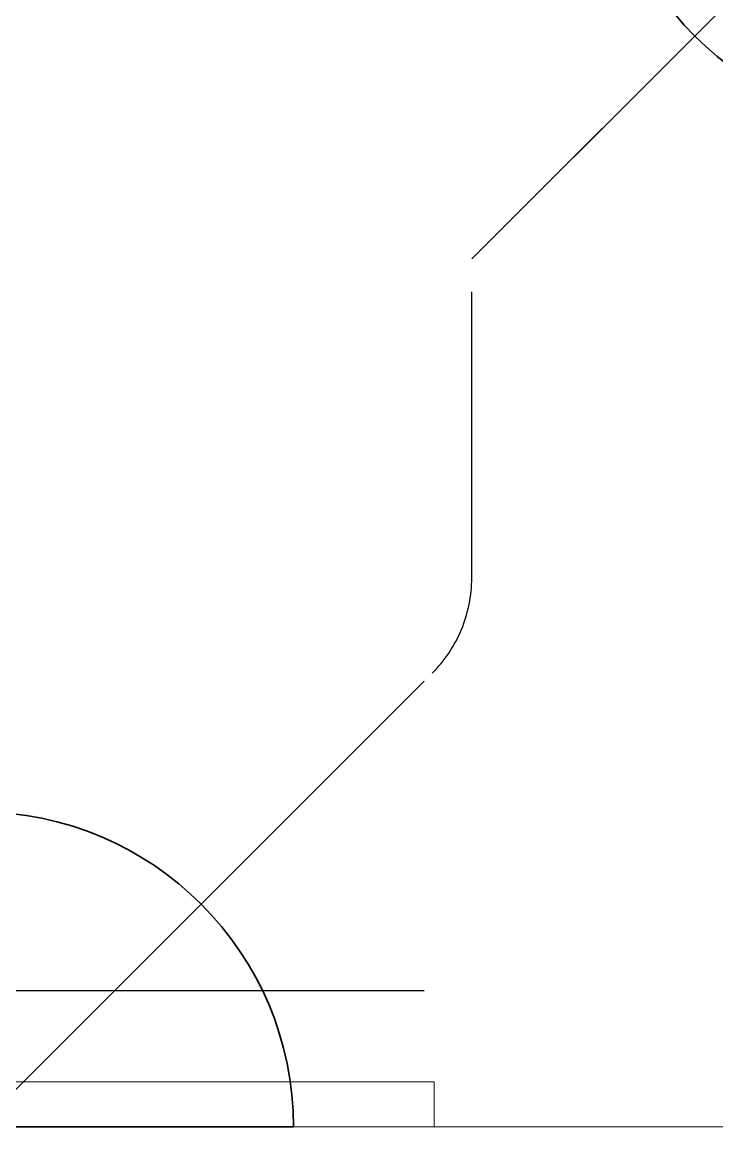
# Model space of a CAD drawing. Header units: inches. Extents: x -12418 to 57169, y -29325 to 19878.
# Drawn here: x 17201 to 17586, y -10267 to -9654 of the extents above; entities that cross this region are included whole.
import ezdxf
from ezdxf.enums import TextEntityAlignment as Align

# ---------------------------------------------------------------- set-up
doc = ezdxf.new("R2010")
doc.units = ezdxf.units.IN
doc.header["$LTSCALE"] = 25
doc.header["$MEASUREMENT"] = 0
doc.linetypes.add('DASHDOT', pattern=[25.4, 12.7, -6.35, 0, -6.35])
doc.linetypes.add('HIDDEN', pattern=[9.525, 6.35, -3.175])
doc.layers.get('0').update_dxf_attribs({"color": 8})
doc.layers.get('Defpoints').update_dxf_attribs({"color": 8})
for name, color, linetype, lineweight in [('00-Ground Floor$0$LOADING', 253, 'Continuous', 5), ('00-Ground Floor$0$Walls', 251, 'Continuous', 5), ('E-LITE-CLNG-CNDT', 6, 'DASHDOT', 35), ('E-LITE-EXIT-NUMB', 6, 'Continuous', 25), ('E-POWR-FLOR-CNDT', 6, 'HIDDEN', 25), ('E-POWR-WALL', 4, 'Continuous', 35)]:
    doc.layers.add(name, color=color, linetype=linetype, lineweight=lineweight)
doc.styles.add('DC_Simplex', font='SIMPLEX.shx', dxfattribs={"width": 0.7})

# ---------------------------------------------------------------- blocks, each defined once
blk = doc.blocks.new('00-Ground Floor')
at = {"layer": '00-Ground Floor$0$LOADING', "elevation": 0}
blk.add_lwpolyline([(17429.31, -10242.43), (17429.31, -10267.43), (16923.31, -10267.43), (16923.31, -10242.43), (17429.31, -10242.43)], dxfattribs=at)
at = {"layer": '00-Ground Floor$0$Walls'}
blk.add_line((14197.93, -10267.43, 0), (17697.72, -10267.43, 0), dxfattribs=at)
blk = doc.blocks.new('*U30')
blk.add_line((0, 1.75), (0, 3.25))
blk.add_lwpolyline([(1.75, 0, 1), (-1.75, 0)], format="xyb", close=True)
at = {"layer": 'Defpoints'}
for p, q in [((-2.4749, 2.4749), (0, 0)), ((2.4749, 2.4749), (0, 0)), ((-2.4749, 0.7582), (2.4749, 0.7582))]:
    blk.add_line(p, q, dxfattribs=at)
at = {"layer": 'E-LITE-EXIT-NUMB', "style": 'DC_Simplex', "width": 0.7, "flags": 8}
blk.add_attdef('TYPE', text='', height=2, rotation=360, dxfattribs=at).set_placement((-2.682, 5.2383), align=Align.RIGHT)
blk.add_attdef('CIRCUIT', (2.682, 5.2383), '', height=2, rotation=360, dxfattribs=at)
blk = doc.blocks.new('*U43')
blk.add_line((1.75, 0), (3.25, 0))
blk.add_lwpolyline([(0, -1.75, 1), (0, 1.75)], format="xyb", close=True)
at = {"layer": 'Defpoints'}
for p, q in [((2.4749, 2.4749), (0, 0)), ((0.7582, 2.4749), (0.7582, -2.4749)), ((2.4749, -2.4749), (0, 0))]:
    blk.add_line(p, q, dxfattribs=at)
at = {"layer": 'E-LITE-EXIT-NUMB', "style": 'DC_Simplex', "width": 0.7, "flags": 8}
blk.add_attdef('TYPE', text='', height=2, rotation=360, dxfattribs=at).set_placement((-2.682, 5.2383), align=Align.RIGHT)
blk.add_attdef('CIRCUIT', (2.682, 5.2383), '', height=2, rotation=360, dxfattribs=at)

msp = doc.modelspace()

# ---------------------------------------------------------------- linework, layer by layer
at = {"layer": 'E-POWR-FLOR-CNDT', "elevation": 0}
msp.add_lwpolyline([(17300.06, -10143.68), (17428.26, -10015.48, 0.198912), (17450.23, -9962.44), (17450.23, -9785.31), (17573.97, -9661.57)], format="xyb", dxfattribs=at)

# ---------------------------------------------------------------- block references
at = {"layer": 'E-LITE-CLNG-CNDT'}
msp.add_blockref('00-Ground Floor', (0, 0), dxfattribs=at)
at = {"layer": 'E-POWR-WALL', "yscale": 100, "zscale": 100}
for name, p, xscale, rotation in [('*U30', (17697.72, -9537.82, 0), -100, 90), ('*U43', (17176.31, -10267.43, 0), 100, 90.00000000000001)]:
    msp.add_blockref(name, p, dxfattribs=dict(at, xscale=xscale, rotation=rotation))

doc.saveas('drawing.dxf')
